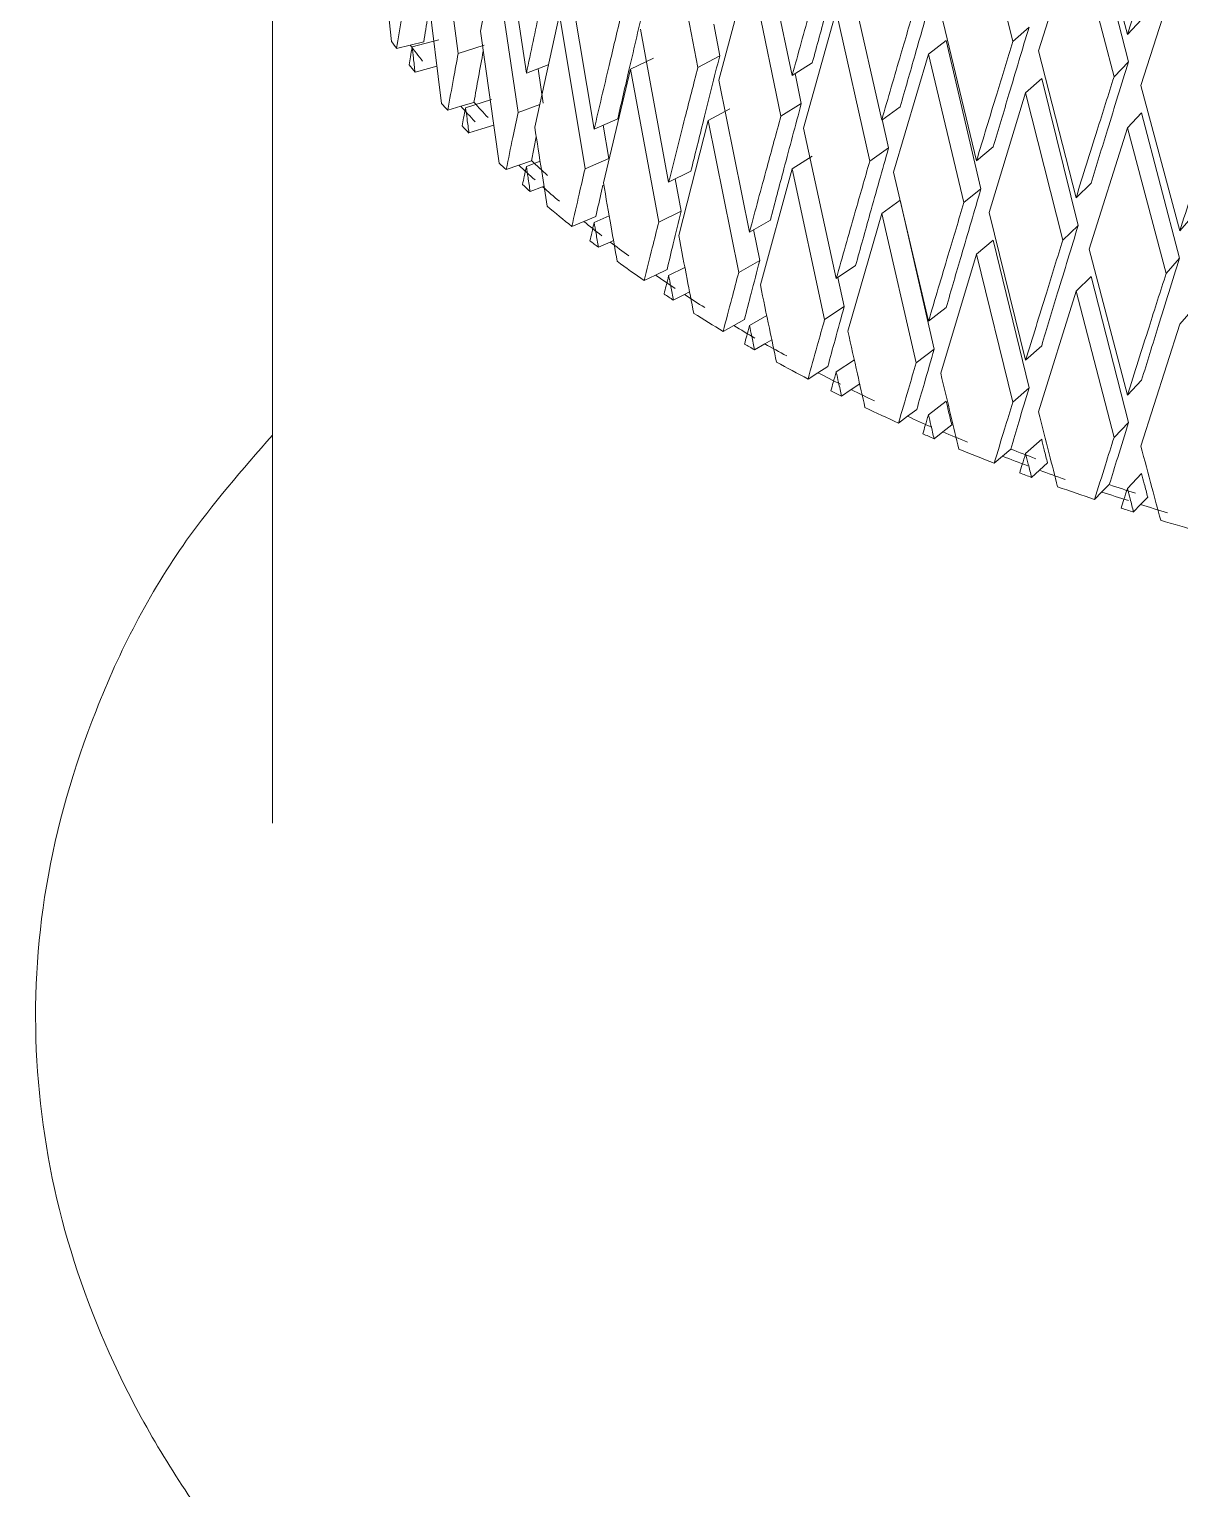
# Model space of a CAD drawing. Header units: centimetres. Extents: x -13594 to 4017, y -3206 to 1780.
# Drawn here: x 734.55 to 747.84, y -2032.26 to -2015.4 of the extents above; entities that cross this region are included whole.
import ezdxf

# ---------------------------------------------------------------- set-up
doc = ezdxf.new("R2010")
doc.units = ezdxf.units.CM

msp = doc.modelspace()

# ---------------------------------------------------------------- linework, layer by layer
at = {"color": 7, "linetype": 'Continuous', "lineweight": 0}
for p, q in [((737.355, -2012.595), (737.355, -2024.572)), ((745.909, -2015.546), (745.489, -2013.838)), ((746.791, -2013.777), (747.232, -2015.465)), ((738.566, -2014.009), (738.73, -2015.547)), ((739.502, -2015.684), (739.267, -2013.881)), ((740.019, -2014.12), (740.289, -2015.912)), ((742.271, -2015.845), (741.933, -2014.083)), ((742.993, -2014.192), (743.36, -2015.938)), ((747.244, -2015.782), (746.813, -2014.095)), ((746.639, -2014.265), (746.206, -2015.656)), ((747.078, -2015.955), (746.639, -2014.265)), ((739.928, -2014.572), (739.758, -2015.428)), ((740.194, -2016.365), (739.928, -2014.572)), ((742.867, -2014.66), (742.513, -2015.994)), ((743.23, -2016.407), (742.867, -2014.66)), ((747.838, -2014.643), (747.388, -2016.053)), ((739.118, -2014.731), (739.31, -2016.261)), ((740.773, -2014.778), (741.073, -2016.558)), ((744.003, -2014.724), (744.394, -2016.454)), ((743.869, -2015.196), (743.49, -2016.546)), ((744.256, -2016.928), (743.869, -2015.196)), ((745.076, -2015.212), (745.489, -2016.926)), ((740.671, -2015.234), (740.386, -2016.536)), ((740.967, -2017.015), (740.671, -2015.234)), ((742.523, -2015.712), (742.454, -2015.347)), ((746.096, -2015.381), (745.909, -2015.546)), ((747.232, -2015.465), (747.396, -2015.292)), ((739.104, -2015.55), (738.948, -2015.589)), ((738.969, -2015.609), (739.279, -2015.526)), ((739.758, -2015.428), (739.976, -2016.95)), ((741.606, -2015.404), (741.933, -2017.171)), ((744.934, -2015.691), (745.139, -2015.533)), ((745.541, -2017.246), (745.139, -2015.533)), ((738.948, -2015.589), (738.791, -2015.628)), ((739.803, -2015.59), (739.502, -2015.684)), ((742.523, -2015.712), (742.271, -2015.845)), ((744.934, -2015.691), (744.532, -2017.056)), ((745.344, -2017.407), (744.934, -2015.691)), ((746.206, -2015.656), (746.639, -2017.353)), ((739.159, -2015.859), (739.004, -2015.9)), ((739.256, -2015.832), (739.159, -2015.859)), ((740.289, -2015.912), (740.543, -2015.816)), ((740.482, -2016.259), (740.424, -2015.861)), ((741.493, -2015.864), (741.18, -2017.179)), ((741.493, -2015.864), (741.759, -2015.74)), ((741.818, -2017.633), (741.493, -2015.864)), ((743.36, -2015.938), (743.592, -2015.793)), ((747.244, -2015.782), (747.078, -2015.955)), ((742.513, -2015.994), (742.867, -2017.747)), ((743.465, -2016.264), (743.394, -2015.916)), ((746.057, -2016.14), (746.242, -2015.974)), ((746.664, -2017.67), (746.242, -2015.974)), ((747.388, -2016.053), (747.838, -2017.731)), ((739.587, -2016.313), (739.886, -2016.218)), ((746.057, -2016.14), (745.634, -2017.523)), ((746.487, -2017.839), (746.057, -2016.14)), ((739.532, -2016.295), (739.381, -2016.34)), ((739.684, -2016.249), (739.532, -2016.295)), ((740.444, -2016.273), (740.194, -2016.365)), ((742.391, -2016.459), (742.641, -2016.324)), ((743.465, -2016.264), (743.23, -2016.407)), ((744.394, -2016.454), (744.608, -2016.3)), ((747.232, -2016.543), (747.396, -2016.37)), ((747.836, -2018.048), (747.396, -2016.37)), ((739.776, -2016.555), (739.626, -2016.603)), ((739.913, -2016.511), (739.776, -2016.555)), ((741.073, -2016.558), (741.345, -2016.439)), ((741.242, -2016.898), (741.178, -2016.512)), ((742.391, -2016.459), (742.05, -2017.787)), ((742.742, -2018.214), (742.391, -2016.459)), ((743.49, -2016.546), (743.869, -2018.284)), ((744.473, -2016.776), (744.401, -2016.449)), ((747.232, -2016.543), (746.791, -2017.943)), ((747.68, -2018.224), (747.232, -2016.543)), ((740.403, -2016.646), (740.347, -2016.923)), ((741.242, -2016.898), (740.967, -2017.015)), ((743.36, -2017.016), (743.592, -2016.871)), ((744.473, -2016.776), (744.256, -2016.928)), ((745.489, -2016.926), (745.683, -2016.764)), ((740.202, -2016.974), (740.056, -2017.026)), ((740.347, -2016.923), (740.202, -2016.974)), ((740.289, -2016.99), (740.448, -2016.93)), ((741.933, -2017.171), (742.191, -2017.042)), ((743.36, -2017.016), (742.993, -2018.358)), ((743.735, -2018.756), (743.36, -2017.016)), ((744.532, -2017.056), (744.934, -2018.778)), ((740.477, -2017.224), (740.334, -2017.278)), ((740.493, -2017.218), (740.477, -2017.224)), ((742.077, -2017.505), (742.01, -2017.132)), ((746.639, -2017.353), (746.813, -2017.183)), ((744.394, -2017.532), (744.608, -2017.378)), ((745, -2019.099), (744.608, -2017.378)), ((745.541, -2017.246), (745.344, -2017.407)), ((741.092, -2017.568), (740.953, -2017.625)), ((741.073, -2017.636), (741.246, -2017.561)), ((742.077, -2017.505), (741.818, -2017.633)), ((744.394, -2017.532), (744.003, -2018.89)), ((744.793, -2019.256), (744.394, -2017.532)), ((745.634, -2017.523), (746.057, -2019.228)), ((747.838, -2017.731), (747.991, -2017.555)), ((740.953, -2017.625), (740.814, -2017.683)), ((742.867, -2017.747), (743.108, -2017.608)), ((742.985, -2018.076), (742.915, -2017.719)), ((746.664, -2017.67), (746.487, -2017.839)), ((741.258, -2017.863), (741.122, -2017.923)), ((741.296, -2017.846), (741.258, -2017.863)), ((745.489, -2018.004), (745.683, -2017.842)), ((746.096, -2019.547), (745.683, -2017.842)), ((742.985, -2018.076), (742.742, -2018.214)), ((745.489, -2018.004), (745.076, -2019.378)), ((745.909, -2019.712), (745.489, -2018.004)), ((746.791, -2017.943), (747.232, -2019.631)), ((747.836, -2018.048), (747.68, -2018.224)), ((741.782, -2018.244), (741.651, -2018.307)), ((741.914, -2018.18), (741.782, -2018.244)), ((741.933, -2018.249), (742.121, -2018.155)), ((743.869, -2018.284), (744.092, -2018.135)), ((743.961, -2018.608), (743.889, -2018.27)), ((746.639, -2018.431), (746.813, -2018.261)), ((747.244, -2019.948), (746.813, -2018.261)), ((742.115, -2018.468), (741.987, -2018.534)), ((742.175, -2018.438), (742.115, -2018.468)), ((746.639, -2018.431), (746.206, -2019.822)), ((747.078, -2020.121), (746.639, -2018.431)), ((742.808, -2018.758), (742.685, -2018.827)), ((742.867, -2018.826), (743.066, -2018.71)), ((743.961, -2018.608), (743.735, -2018.756)), ((744.934, -2018.778), (745.139, -2018.62)), ((747.838, -2018.809), (747.991, -2018.633)), ((742.685, -2018.827), (742.562, -2018.895)), ((747.838, -2018.809), (747.388, -2020.219)), ((743.045, -2019.037), (742.925, -2019.108)), ((743.125, -2018.991), (743.045, -2019.037)), ((746.057, -2019.228), (746.242, -2019.062)), ((743.869, -2019.362), (744.078, -2019.223)), ((745, -2019.099), (744.793, -2019.256)), ((743.657, -2019.371), (743.543, -2019.445)), ((743.772, -2019.298), (743.657, -2019.371)), ((744.042, -2019.567), (743.931, -2019.642)), ((744.14, -2019.501), (744.042, -2019.567)), ((746.096, -2019.547), (745.909, -2019.712)), ((747.232, -2019.631), (747.396, -2019.458)), ((744.934, -2019.857), (745.139, -2019.699)), ((744.693, -2019.875), (744.588, -2019.953)), ((744.799, -2019.797), (744.693, -2019.875)), ((745.101, -2020.054), (744.999, -2020.134)), ((745.203, -2019.975), (745.101, -2020.054)), ((747.244, -2019.948), (747.078, -2020.121)), ((745.885, -2020.253), (745.789, -2020.335)), ((746.057, -2020.306), (746.242, -2020.14)), ((745.789, -2020.335), (745.693, -2020.417)), ((746.309, -2020.414), (746.218, -2020.497)), ((746.218, -2020.497), (746.126, -2020.581)), ((747.232, -2020.709), (747.396, -2020.536)), ((746.938, -2020.749), (746.853, -2020.835)), ((747.023, -2020.664), (746.938, -2020.749)), ((747.385, -2020.894), (747.304, -2020.98)), ((747.467, -2020.807), (747.385, -2020.894))]:
    msp.add_line(p, q, dxfattribs=at)
for centre, radius, start, end in [((746.522, -2009.794), 9.685, 216.436, 217.0404), ((746.78, -2009.678), 9.813, 217.0432, 218.4078), ((746.87, -2009.524), 10.126, 218.4051, 219.0252), ((747.476, -2009.01), 10.921, 221.6022, 222.1601), ((747.74, -2008.862), 11.073, 222.1628, 223.4218), ((747.818, -2008.882), 10.974, 222.1628, 223.4218), ((747.852, -2008.662), 11.434, 223.4192, 223.9911), ((748.494, -2008.016), 12.344, 226.3666, 226.8807), ((748.757, -2007.838), 12.516, 226.8832, 228.0435), ((748.826, -2007.868), 12.404, 226.8832, 228.0435), ((748.885, -2007.589), 12.923, 228.0411, 228.5682), ((749.149, -2007.397), 13.106, 228.5705, 229.6957), ((749.411, -2006.977), 13.73, 229.6984, 231.2372), ((749.797, -2006.612), 14.125, 231.2344, 232.3048), ((749.936, -2006.315), 14.575, 232.3027, 232.7891), ((750.191, -2006.098), 14.772, 232.7912, 233.8301), ((750.459, -2005.608), 15.455, 233.8325, 235.2547), ((750.831, -2005.199), 15.876, 235.2521, 236.2423), ((750.974, -2004.857), 16.365, 236.2404, 236.6907), ((751.214, -2004.622), 16.568, 236.6926, 237.655), ((751.479, -2004.068), 17.302, 237.6571, 238.9761), ((751.827, -2003.627), 17.737, 238.9739, 239.8935), ((751.969, -2003.244), 18.26, 239.8919, 240.3104), ((752.189, -2002.998), 18.463, 240.312, 241.2074), ((752.443, -2002.392), 19.235, 241.2092, 242.4383), ((752.76, -2001.932), 19.672, 242.4364, 243.2947), ((752.896, -2001.515), 20.223, 243.2932, 243.6843), ((753.092, -2001.267), 20.415, 243.6857, 244.523), ((753.326, -2000.621), 21.215, 244.5246, 245.6759), ((753.607, -2000.157), 21.639, 245.6743, 246.4798), ((753.732, -1999.714), 22.208, 246.4785, 246.8459), ((753.901, -1999.475), 22.382, 246.8471, 247.6346), ((754.111, -1998.804), 23.194, 247.6359, 248.7208), ((754.37, -1998.467), 23.381, 248.7194, 249.4798), ((754.351, -1998.352), 23.592, 248.7194, 249.4798), ((754.461, -1997.894), 24.169, 249.4788, 249.826), ((754.603, -1997.673), 24.316, 249.827, 250.5722), ((754.783, -1996.994), 25.125, 250.5733, 251.6019), ((754.981, -1996.572), 25.48, 251.6007, 252.323), ((754.994, -1996.702), 25.253, 251.6007, 252.323), ((755.073, -1996.109), 26.057, 252.3221, 252.6524), ((755.187, -1995.916), 26.168, 252.6532, 253.3629), ((755.334, -1995.247), 26.957, 253.3638, 254.3452)]:
    msp.add_arc(centre, radius, start, end, dxfattribs=at)
for points, knots in [([(738.79, -1522.457), (737.643, -1521.332), (734.632, -1518.377), (729.481, -1513.99), (723.376, -1509.261), (717.032, -1504.913), (710.469, -1500.933), (703.691, -1497.328), (696.705, -1494.101), (689.519, -1491.257), (682.14, -1488.797), (674.577, -1486.725), (666.836, -1485.042), (658.926, -1483.751), (650.855, -1482.854), (642.632, -1482.35), (634.265, -1482.241), (625.764, -1482.527), (617.137, -1483.208), (608.395, -1484.284), (599.545, -1485.752), (590.598, -1487.612), (581.564, -1489.862), (572.451, -1492.499), (563.271, -1495.52), (554.032, -1498.922), (544.745, -1502.701), (535.42, -1506.854), (526.066, -1511.375), (516.694, -1516.26), (507.313, -1521.504), (497.934, -1527.1), (488.566, -1533.043), (479.219, -1539.327), (469.904, -1545.944), (460.63, -1552.888), (451.407, -1560.151), (442.244, -1567.726), (433.152, -1575.604), (424.139, -1583.776), (415.217, -1592.235), (406.393, -1600.972), (397.677, -1609.976), (389.079, -1619.238), (380.608, -1628.749), (372.272, -1638.499), (364.081, -1648.476), (356.042, -1658.671), (348.166, -1669.072), (340.459, -1679.669), (332.93, -1690.45), (325.588, -1701.404), (318.439, -1712.519), (311.491, -1723.784), (304.753, -1735.186), (298.23, -1746.713), (291.931, -1758.354), (285.86, -1770.095), (280.026, -1781.924), (274.434, -1793.83), (269.091, -1805.798), (264.001, -1817.817), (259.17, -1829.873), (254.604, -1841.955), (250.307, -1854.048), (246.284, -1866.141), (242.539, -1878.22), (239.076, -1890.273), (235.899, -1902.287), (233.011, -1914.249), (230.415, -1926.146), (228.115, -1937.967), (226.113, -1949.697), (224.41, -1961.326), (223.009, -1972.84), (221.911, -1984.227), (221.118, -1995.476), (220.64, -2006.379), (220.504, -2014.015), (220.499, -2017.966), (220.498, -2018.494)], [0, 0, 0, 0, 0.007997, 0.021005, 0.034009, 0.04701, 0.06001, 0.073009, 0.086008, 0.099008, 0.11201, 0.125014, 0.138021, 0.151032, 0.164047, 0.177066, 0.190089, 0.203115, 0.216145, 0.229179, 0.242216, 0.255255, 0.268296, 0.281339, 0.294383, 0.307428, 0.320475, 0.333521, 0.346569, 0.359616, 0.372663, 0.385711, 0.398758, 0.411805, 0.424852, 0.437898, 0.450944, 0.46399, 0.477035, 0.49008, 0.503125, 0.516169, 0.529213, 0.542256, 0.5553, 0.568343, 0.581386, 0.594428, 0.607471, 0.620513, 0.633555, 0.646597, 0.659639, 0.672681, 0.685723, 0.698764, 0.711806, 0.724848, 0.73789, 0.750932, 0.763974, 0.777016, 0.790059, 0.803102, 0.816144, 0.829188, 0.842231, 0.855275, 0.868319, 0.881363, 0.894408, 0.907453, 0.920499, 0.933545, 0.946591, 0.959638, 0.972685, 0.985733, 0.998094, 1, 1, 1, 1]), ([(439.352, -2215.508), (442.193, -2214.683), (448.094, -2212.969), (457.133, -2209.887), (466.439, -2206.38), (475.79, -2202.486), (485.172, -2198.221), (494.577, -2193.586), (503.994, -2188.587), (513.413, -2183.23), (522.824, -2177.521), (532.217, -2171.466), (541.582, -2165.073), (550.909, -2158.347), (560.189, -2151.297), (569.412, -2143.93), (578.569, -2136.255), (587.648, -2128.278), (596.643, -2120.01), (605.542, -2111.459), (614.336, -2102.633), (623.017, -2093.544), (631.575, -2084.199), (640.002, -2074.61), (648.288, -2064.786), (656.425, -2054.738), (664.405, -2044.476), (672.218, -2034.012), (679.857, -2023.356), (687.314, -2012.52), (694.581, -2001.516), (701.65, -1990.354), (708.514, -1979.047), (715.165, -1967.607), (721.598, -1956.045), (727.803, -1944.375), (733.776, -1932.608), (739.51, -1920.756), (744.999, -1908.833), (750.236, -1896.851), (755.217, -1884.822), (759.935, -1872.76), (764.387, -1860.676), (768.566, -1848.584), (772.47, -1836.496), (776.092, -1824.425), (779.43, -1812.384), (782.48, -1800.385), (785.238, -1788.441), (787.702, -1776.565), (789.867, -1764.769), (791.733, -1753.065), (793.297, -1741.466), (794.556, -1729.984), (795.51, -1718.631), (796.156, -1707.42), (796.495, -1696.361), (796.524, -1685.467), (796.245, -1674.749), (795.655, -1664.219), (794.758, -1653.887), (793.55, -1643.768), (792.042, -1633.864), (790.2, -1624.215), (788.706, -1617.284), (787.734, -1613.651), (787.579, -1613.07)], [0, 0, 0, 0, 0.014701, 0.030542, 0.046388, 0.062238, 0.078091, 0.093946, 0.109801, 0.125657, 0.141512, 0.157366, 0.173219, 0.189071, 0.204921, 0.22077, 0.236616, 0.252461, 0.268304, 0.284146, 0.299986, 0.315824, 0.331661, 0.347496, 0.36333, 0.379163, 0.394996, 0.410827, 0.426657, 0.442487, 0.458316, 0.474145, 0.489974, 0.505802, 0.521631, 0.537459, 0.553288, 0.569118, 0.584948, 0.600778, 0.616609, 0.632441, 0.648275, 0.664109, 0.679945, 0.695782, 0.71162, 0.72746, 0.743302, 0.759146, 0.774992, 0.79084, 0.806689, 0.822541, 0.838395, 0.85425, 0.870107, 0.885966, 0.901826, 0.917687, 0.933548, 0.949409, 0.965268, 0.981126, 0.99698, 1, 1, 1, 1]), ([(747.232, -2015.465), (747.316, -2015.203), (747.464, -2014.735), (747.614, -2014.265), (747.68, -2014.058)], [0, 0, 0, 0, 0.56, 1, 1, 1, 1]), ([(743.961, -2014.442), (743.892, -2014.695), (743.768, -2015.146), (743.646, -2015.595), (743.592, -2015.793)], [0, 0, 0, 0, 0.56, 1, 1, 1, 1]), ([(740.289, -2015.912), (740.341, -2015.669), (740.433, -2015.236), (740.528, -2014.802), (740.57, -2014.611)], [0, 0, 0, 0, 0.56, 1, 1, 1, 1]), ([(743.36, -2015.938), (743.429, -2015.687), (743.553, -2015.238), (743.68, -2014.788), (743.735, -2014.59)], [0, 0, 0, 0, 0.56, 1, 1, 1, 1]), ([(738.791, -2015.628), (738.81, -2015.507), (738.845, -2015.29), (738.88, -2015.073), (738.896, -2014.977)], [0, 0, 0, 0, 0.56, 1, 1, 1, 1]), ([(745, -2014.933), (744.926, -2015.189), (744.795, -2015.645), (744.665, -2016.1), (744.608, -2016.3)], [0, 0, 0, 0, 0.56, 1, 1, 1, 1]), ([(739.169, -2015.137), (739.162, -2015.178), (739.141, -2015.316), (739.119, -2015.454), (739.104, -2015.55)], [0, 0, 0, 0, 0.3035183, 1, 1, 1, 1]), ([(741.65, -2015.123), (741.593, -2015.369), (741.49, -2015.808), (741.39, -2016.247), (741.345, -2016.439)], [0, 0, 0, 0, 0.5599999, 1, 1, 1, 1]), ([(744.394, -2016.454), (744.468, -2016.2), (744.6, -2015.746), (744.734, -2015.29), (744.793, -2015.09)], [0, 0, 0, 0, 0.5599999, 1, 1, 1, 1]), ([(741.073, -2016.558), (741.13, -2016.313), (741.232, -2015.876), (741.337, -2015.438), (741.383, -2015.246)], [0, 0, 0, 0, 0.56, 1, 1, 1, 1]), ([(746.096, -2015.381), (746.018, -2015.639), (745.88, -2016.101), (745.743, -2016.561), (745.683, -2016.764)], [0, 0, 0, 0, 0.56, 1, 1, 1, 1]), ([(745.489, -2016.926), (745.566, -2016.669), (745.706, -2016.209), (745.847, -2015.749), (745.909, -2015.546)], [0, 0, 0, 0, 0.5599999, 1, 1, 1, 1]), ([(738.969, -2015.609), (738.963, -2015.647), (738.952, -2015.716), (738.94, -2015.785), (738.935, -2015.815)], [0, 0, 0, 0, 0.56, 1, 1, 1, 1]), ([(739.004, -2015.9), (738.997, -2015.846), (738.986, -2015.749), (738.974, -2015.652), (738.969, -2015.609)], [0, 0, 0, 0, 0.56, 1, 1, 1, 1]), ([(739.381, -2016.34), (739.403, -2016.218), (739.443, -2015.999), (739.484, -2015.78), (739.502, -2015.684)], [0, 0, 0, 0, 0.56, 1, 1, 1, 1]), ([(739.791, -2015.658), (739.772, -2015.758), (739.736, -2015.955), (739.701, -2016.152), (739.684, -2016.249)], [0, 0, 0, 0, 0.509858, 1, 1, 1, 1]), ([(742.523, -2015.712), (742.46, -2015.96), (742.348, -2016.404), (742.239, -2016.847), (742.191, -2017.042)], [0, 0, 0, 0, 0.56, 1, 1, 1, 1]), ([(741.933, -2017.171), (741.996, -2016.924), (742.107, -2016.483), (742.221, -2016.04), (742.271, -2015.845)], [0, 0, 0, 0, 0.56, 1, 1, 1, 1]), ([(747.244, -2015.782), (747.163, -2016.044), (747.019, -2016.512), (746.876, -2016.978), (746.813, -2017.183)], [0, 0, 0, 0, 0.56, 1, 1, 1, 1]), ([(746.639, -2017.353), (746.72, -2017.092), (746.866, -2016.627), (747.013, -2016.16), (747.078, -2015.955)], [0, 0, 0, 0, 0.56, 1, 1, 1, 1]), ([(739.587, -2016.313), (739.579, -2016.352), (739.566, -2016.421), (739.553, -2016.49), (739.548, -2016.52)], [0, 0, 0, 0, 0.56, 1, 1, 1, 1]), ([(739.626, -2016.603), (739.619, -2016.549), (739.606, -2016.452), (739.593, -2016.355), (739.587, -2016.313)], [0, 0, 0, 0, 0.56, 1, 1, 1, 1]), ([(740.056, -2017.026), (740.082, -2016.903), (740.127, -2016.682), (740.173, -2016.462), (740.194, -2016.365)], [0, 0, 0, 0, 0.56, 1, 1, 1, 1]), ([(743.465, -2016.264), (743.398, -2016.515), (743.278, -2016.964), (743.16, -2017.411), (743.108, -2017.608)], [0, 0, 0, 0, 0.56, 1, 1, 1, 1]), ([(747.838, -2017.731), (747.923, -2017.467), (748.074, -2016.996), (748.226, -2016.523), (748.294, -2016.315)], [0, 0, 0, 0, 0.56, 1, 1, 1, 1]), ([(740.386, -2016.536), (740.413, -2016.706), (740.46, -2017.011), (740.509, -2017.314), (740.53, -2017.448)], [0, 0, 0, 0, 0.56, 1, 1, 1, 1]), ([(742.867, -2017.747), (742.934, -2017.498), (743.054, -2017.051), (743.177, -2016.604), (743.23, -2016.407)], [0, 0, 0, 0, 0.5599999, 1, 1, 1, 1]), ([(744.473, -2016.776), (744.401, -2017.03), (744.273, -2017.484), (744.148, -2017.936), (744.092, -2018.135)], [0, 0, 0, 0, 0.5599999, 1, 1, 1, 1]), ([(740.289, -2016.99), (740.281, -2017.029), (740.266, -2017.099), (740.251, -2017.168), (740.245, -2017.199)], [0, 0, 0, 0, 0.56, 1, 1, 1, 1]), ([(740.334, -2017.278), (740.325, -2017.224), (740.31, -2017.128), (740.296, -2017.032), (740.289, -2016.99)], [0, 0, 0, 0, 0.56, 1, 1, 1, 1]), ([(740.814, -2017.683), (740.843, -2017.558), (740.893, -2017.336), (740.944, -2017.113), (740.967, -2017.015)], [0, 0, 0, 0, 0.56, 1, 1, 1, 1]), ([(743.869, -2018.284), (743.941, -2018.031), (744.069, -2017.58), (744.199, -2017.128), (744.256, -2016.928)], [0, 0, 0, 0, 0.56, 1, 1, 1, 1]), ([(741.172, -2017.206), (741.167, -2017.229), (741.14, -2017.349), (741.114, -2017.469), (741.092, -2017.568)], [0, 0, 0, 0, 0.1852366, 1, 1, 1, 1]), ([(741.18, -2017.179), (741.209, -2017.348), (741.262, -2017.65), (741.315, -2017.951), (741.338, -2018.084)], [0, 0, 0, 0, 0.56, 1, 1, 1, 1]), ([(744.934, -2018.778), (745.01, -2018.523), (745.146, -2018.066), (745.283, -2017.608), (745.344, -2017.407)], [0, 0, 0, 0, 0.56, 1, 1, 1, 1]), ([(745.541, -2017.246), (745.465, -2017.503), (745.33, -2017.962), (745.197, -2018.419), (745.139, -2018.62)], [0, 0, 0, 0, 0.56, 1, 1, 1, 1]), ([(742.077, -2017.505), (742.047, -2017.631), (741.992, -2017.856), (741.938, -2018.081), (741.914, -2018.18)], [0, 0, 0, 0, 0.56, 1, 1, 1, 1]), ([(741.073, -2017.636), (741.063, -2017.676), (741.047, -2017.746), (741.031, -2017.817), (741.024, -2017.847)], [0, 0, 0, 0, 0.56, 1, 1, 1, 1]), ([(741.122, -2017.923), (741.113, -2017.869), (741.096, -2017.774), (741.08, -2017.678), (741.073, -2017.636)], [0, 0, 0, 0, 0.56, 1, 1, 1, 1]), ([(741.651, -2018.307), (741.682, -2018.181), (741.737, -2017.957), (741.793, -2017.732), (741.818, -2017.633)], [0, 0, 0, 0, 0.56, 1, 1, 1, 1]), ([(746.664, -2017.67), (746.585, -2017.931), (746.443, -2018.395), (746.303, -2018.858), (746.242, -2019.062)], [0, 0, 0, 0, 0.56, 1, 1, 1, 1]), ([(742.05, -2017.787), (742.082, -2017.955), (742.139, -2018.255), (742.197, -2018.554), (742.223, -2018.686)], [0, 0, 0, 0, 0.56, 1, 1, 1, 1]), ([(746.057, -2019.228), (746.137, -2018.969), (746.279, -2018.507), (746.423, -2018.043), (746.487, -2017.839)], [0, 0, 0, 0, 0.56, 1, 1, 1, 1]), ([(742.985, -2018.076), (742.952, -2018.203), (742.893, -2018.431), (742.834, -2018.658), (742.808, -2018.758)], [0, 0, 0, 0, 0.56, 1, 1, 1, 1]), ([(747.836, -2018.048), (747.754, -2018.312), (747.606, -2018.782), (747.46, -2019.251), (747.396, -2019.458)], [0, 0, 0, 0, 0.56, 1, 1, 1, 1]), ([(741.933, -2018.249), (741.923, -2018.289), (741.905, -2018.36), (741.888, -2018.431), (741.88, -2018.462)], [0, 0, 0, 0, 0.56, 1, 1, 1, 1]), ([(741.987, -2018.534), (741.977, -2018.481), (741.959, -2018.386), (741.941, -2018.291), (741.933, -2018.249)], [0, 0, 0, 0, 0.56, 1, 1, 1, 1]), ([(742.562, -2018.895), (742.595, -2018.768), (742.655, -2018.541), (742.716, -2018.314), (742.742, -2018.214)], [0, 0, 0, 0, 0.56, 1, 1, 1, 1]), ([(747.232, -2019.631), (747.316, -2019.369), (747.464, -2018.901), (747.614, -2018.431), (747.68, -2018.224)], [0, 0, 0, 0, 0.56, 1, 1, 1, 1]), ([(742.993, -2018.358), (743.027, -2018.525), (743.089, -2018.822), (743.151, -2019.119), (743.179, -2019.25)], [0, 0, 0, 0, 0.56, 1, 1, 1, 1]), ([(743.543, -2019.445), (743.578, -2019.316), (743.642, -2019.087), (743.707, -2018.857), (743.735, -2018.756)], [0, 0, 0, 0, 0.56, 1, 1, 1, 1]), ([(743.961, -2018.608), (743.926, -2018.737), (743.862, -2018.967), (743.799, -2019.197), (743.772, -2019.298)], [0, 0, 0, 0, 0.56, 1, 1, 1, 1]), ([(742.867, -2018.826), (742.856, -2018.866), (742.837, -2018.938), (742.818, -2019.009), (742.809, -2019.041)], [0, 0, 0, 0, 0.56, 1, 1, 1, 1]), ([(742.925, -2019.108), (742.914, -2019.055), (742.895, -2018.961), (742.875, -2018.867), (742.867, -2018.826)], [0, 0, 0, 0, 0.56, 1, 1, 1, 1]), ([(744.003, -2018.89), (744.04, -2019.055), (744.106, -2019.349), (744.172, -2019.644), (744.201, -2019.773)], [0, 0, 0, 0, 0.5599999, 1, 1, 1, 1]), ([(744.588, -2019.953), (744.626, -2019.823), (744.694, -2019.591), (744.763, -2019.358), (744.793, -2019.256)], [0, 0, 0, 0, 0.56, 1, 1, 1, 1]), ([(745, -2019.099), (744.962, -2019.23), (744.895, -2019.463), (744.828, -2019.695), (744.799, -2019.797)], [0, 0, 0, 0, 0.56, 1, 1, 1, 1]), ([(743.869, -2019.362), (743.857, -2019.403), (743.837, -2019.476), (743.816, -2019.548), (743.807, -2019.58)], [0, 0, 0, 0, 0.56, 1, 1, 1, 1]), ([(743.931, -2019.642), (743.919, -2019.59), (743.898, -2019.496), (743.878, -2019.403), (743.869, -2019.362)], [0, 0, 0, 0, 0.5600001, 1, 1, 1, 1]), ([(745.076, -2019.378), (745.115, -2019.542), (745.185, -2019.834), (745.255, -2020.125), (745.286, -2020.254)], [0, 0, 0, 0, 0.56, 1, 1, 1, 1]), ([(746.096, -2019.547), (746.056, -2019.679), (745.986, -2019.914), (745.915, -2020.15), (745.885, -2020.253)], [0, 0, 0, 0, 0.56, 1, 1, 1, 1]), ([(745.203, -2019.975), (745.191, -2019.923), (745.169, -2019.831), (745.148, -2019.739), (745.139, -2019.699)], [0, 0, 0, 0, 0.56, 1, 1, 1, 1]), ([(745.693, -2020.417), (745.733, -2020.285), (745.805, -2020.051), (745.877, -2019.815), (745.909, -2019.712)], [0, 0, 0, 0, 0.56, 1, 1, 1, 1]), ([(744.934, -2019.857), (744.922, -2019.898), (744.9, -2019.971), (744.878, -2020.045), (744.869, -2020.077)], [0, 0, 0, 0, 0.56, 1, 1, 1, 1]), ([(744.999, -2020.134), (744.987, -2020.082), (744.965, -2019.99), (744.944, -2019.897), (744.934, -2019.857)], [0, 0, 0, 0, 0.56, 1, 1, 1, 1]), ([(746.206, -2019.822), (746.247, -2019.984), (746.32, -2020.273), (746.394, -2020.562), (746.426, -2020.689)], [0, 0, 0, 0, 0.56, 1, 1, 1, 1]), ([(737.355, -2020.093), (737.009, -2020.49), (736.154, -2021.473), (735.262, -2023.233), (734.67, -2025.267), (734.561, -2027.309), (734.891, -2029.292), (735.633, -2031.183), (736.764, -2032.966), (738.276, -2034.626), (740.157, -2036.141), (742.377, -2037.476), (744.889, -2038.6), (747.63, -2039.49), (750.54, -2040.129), (753.561, -2040.511), (756.636, -2040.631), (759.708, -2040.487), (762.72, -2040.081), (765.617, -2039.418), (768.347, -2038.504), (770.859, -2037.347), (773.101, -2035.955), (775.018, -2034.342), (776.553, -2032.535), (777.65, -2030.581), (778.279, -2028.545), (778.435, -2026.502), (778.151, -2024.509), (777.436, -2022.615), (776.588, -2021.129), (775.866, -2020.343), (775.633, -2020.09)], [0, 0, 0, 0, 0.023754, 0.058731, 0.092487, 0.125099, 0.157106, 0.189061, 0.221587, 0.255098, 0.289606, 0.324798, 0.36028, 0.395743, 0.431109, 0.466383, 0.501603, 0.536822, 0.572085, 0.607444, 0.642958, 0.678677, 0.714617, 0.750689, 0.786529, 0.821611, 0.855494, 0.888202, 0.920238, 0.95217, 0.984615, 1, 1, 1, 1]), ([(747.244, -2019.948), (747.203, -2020.082), (747.129, -2020.321), (747.056, -2020.559), (747.023, -2020.664)], [0, 0, 0, 0, 0.56, 1, 1, 1, 1]), ([(746.309, -2020.414), (746.297, -2020.363), (746.274, -2020.272), (746.252, -2020.181), (746.242, -2020.14)], [0, 0, 0, 0, 0.56, 1, 1, 1, 1]), ([(746.853, -2020.835), (746.895, -2020.702), (746.969, -2020.464), (747.044, -2020.225), (747.078, -2020.121)], [0, 0, 0, 0, 0.56, 1, 1, 1, 1]), ([(747.388, -2020.219), (747.431, -2020.379), (747.507, -2020.665), (747.583, -2020.95), (747.617, -2021.076)], [0, 0, 0, 0, 0.5599999, 1, 1, 1, 1]), ([(746.057, -2020.306), (746.044, -2020.348), (746.021, -2020.423), (745.998, -2020.497), (745.988, -2020.53)], [0, 0, 0, 0, 0.56, 1, 1, 1, 1]), ([(746.126, -2020.581), (746.113, -2020.529), (746.09, -2020.438), (746.067, -2020.347), (746.057, -2020.306)], [0, 0, 0, 0, 0.56, 1, 1, 1, 1]), ([(747.467, -2020.807), (747.454, -2020.756), (747.43, -2020.666), (747.407, -2020.576), (747.396, -2020.536)], [0, 0, 0, 0, 0.56, 1, 1, 1, 1]), ([(747.232, -2020.709), (747.219, -2020.751), (747.195, -2020.827), (747.171, -2020.902), (747.161, -2020.935)], [0, 0, 0, 0, 0.56, 1, 1, 1, 1]), ([(747.304, -2020.98), (747.291, -2020.93), (747.267, -2020.839), (747.243, -2020.749), (747.232, -2020.709)], [0, 0, 0, 0, 0.56, 1, 1, 1, 1])]:
    msp.add_open_spline(points, degree=3, knots=knots, dxfattribs=at)

doc.saveas('drawing.dxf')
